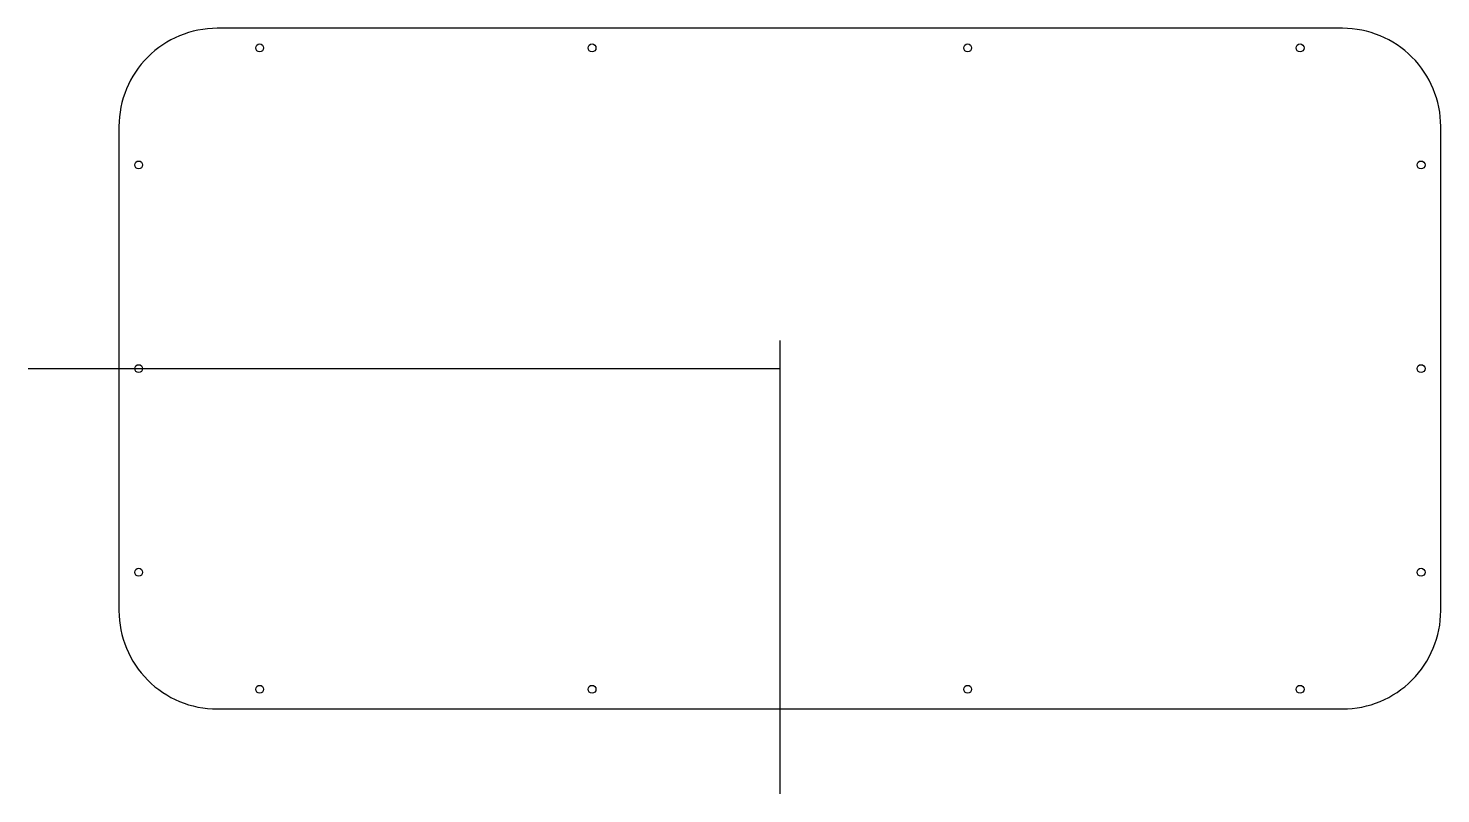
# Model space of a CAD drawing. Header units: millimetres. Extents: x 27 to 387, y 25 to 220.
import ezdxf

# ---------------------------------------------------------------- set-up
doc = ezdxf.new("R2010")
doc.units = ezdxf.units.MM
doc.layers.get('0').update_dxf_attribs({"linetype": 'CONTINUOUS'})

msp = doc.modelspace()

# ---------------------------------------------------------------- linework, layer by layer
for p, q in [((218.4, 140.37), (218.4, 25)), ((27.1, 133.18), (218.4, 133.18))]:
    msp.add_line(p, q)
msp.add_lwpolyline([(75.2, 46.58), (361.6, 46.58, 0.414214), (386.6, 71.58), (386.6, 194.78, 0.414214), (361.6, 219.78), (75.2, 219.78, 0.414214), (50.2, 194.78), (50.2, 71.58, 0.414214)], format="xyb", close=True)
for centre in [(86, 214.78), (170.6, 214.78), (266.2, 214.78), (350.8, 214.78), (55.2, 185), (381.6, 185), (55.2, 133.18), (381.6, 133.18), (55.2, 81.36), (381.6, 81.36), (86, 51.58), (170.6, 51.58), (266.2, 51.58), (350.8, 51.58)]:
    msp.add_circle(centre, 1)

doc.saveas('drawing.dxf')
